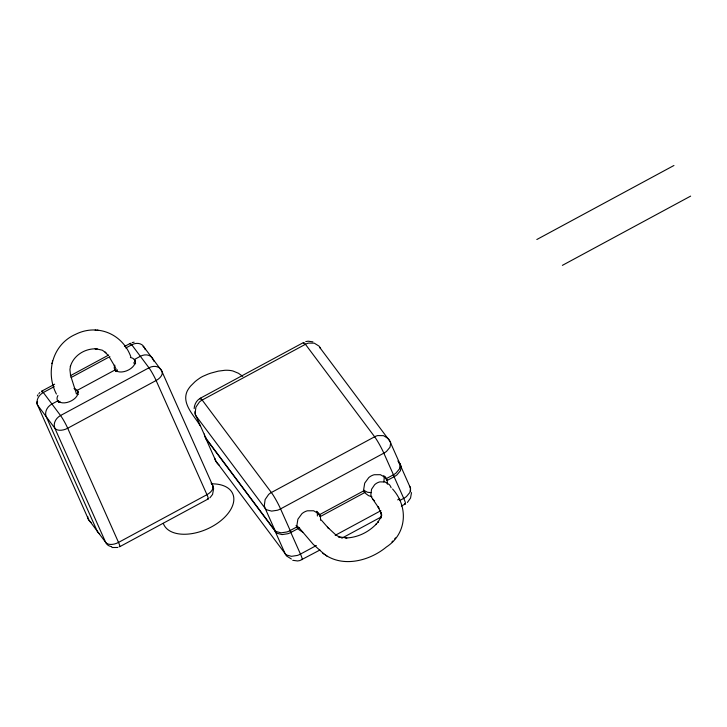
<?xml version="1.0" encoding="UTF-8"?>
<svg xmlns="http://www.w3.org/2000/svg" width="727" height="727" viewBox="0 0 727 727"><rect width="100%" height="100%" fill="white"/><g stroke="black" fill="none" stroke-linecap="round" stroke-linejoin="round"><path stroke-width="1.09" d="M204.441 434.055L204.532 435.637A14.567 8.433 -24 0 0 205.414 437.599L215.874 461.072A14.867 12.014 -36.8 0 0 217.518 463.626L219.118 465.053M410.555 491.552L410.51 489.271A14.867 12.014 -36.8 0 0 409.683 486.281L399.232 462.808L397.878 460.991M317.381 516.006L317.381 514.044A15.64 12.641 -36.8 0 0 316.808 511.272M320.525 520.214L320.525 518.242A15.64 12.641 -36.8 0 0 319.616 514.634L318.244 512.799M387.346 484.137L387.346 482.174A15.64 12.641 -36.8 0 0 386.437 478.566L386.046 478.039M411.5 492.606L410.528 498.095L407.384 502.457M194.154 408.592C194.336 404.394 196.617 400.277 200.334 398.232L303.586 342.49M195.136 411.482L195.09 413.908A14.567 8.433 -24 0 0 195.972 415.871L206.423 439.344L275.624 531.828A14.567 8.433 -24 0 0 277.332 533.345L282.085 534.599L287.901 533.709A11.223 6.498 -24 0 0 291.018 532.373L297.852 528.683A15.64 12.641 -36.8 0 1 296.943 525.076L297.888 519.214L301.932 513.68A11.677 9.442 -36.8 0 1 307.412 510.799L313.582 510.763L318.299 513.48A15.621 12.623 -36.8 0 1 320.371 516.524L364.672 492.606A15.64 12.641 -36.8 0 1 363.764 488.998L364.709 483.146L368.753 477.603A11.677 9.442 -36.8 0 1 374.232 474.731L380.403 474.695L385.119 477.412A15.621 12.623 -36.8 0 1 387.191 480.456L394.279 476.63A11.223 6.498 -24 0 0 397.033 474.795L400.45 470.705L401.131 466.516A14.567 8.433 -24 0 0 400.241 464.553L389.79 441.08A14.867 12.014 -36.8 0 0 388.145 438.526L383.492 435.655L377.74 435.582A11.114 8.978 -36.8 0 0 374.632 436.782L271.371 492.524A11.114 8.978 -36.8 0 0 268.599 494.496L265.128 499.549L264.346 505.356A14.867 12.014 -36.8 0 0 265.164 508.355L275.624 531.828M130.815 356.748C122.599 333.911 97.427 323.351 75.626 334.311C52.562 344.371 45.147 372.306 56.415 394.052M383.883 481.91L384.201 477.966A15.64 12.641 -36.8 0 0 383.892 476.085M51.753 363.636L51.962 362.846M52.344 361.337L52.544 360.601M37.341 395.942L37.958 394.761M325.451 555.028C344.153 567.614 370.125 560.517 386.373 547.013C406.993 533.682 408.556 506.637 392.571 489.007M391.998 541.851L392.725 541.052M394.716 538.834L395.543 537.916M209.867 497.841L212.575 494.433L213.638 488.508M38.885 393.507L39.831 392.553M41.875 391.09L54.652 384.201M70.374 375.714L108.686 355.03M124.399 346.543L130.297 343.362M54.261 386.619L43.329 392.516A10.451 8.451 -36.8 0 0 37.65 405.239L88.485 519.414L105.697 542.424A10.451 8.451 -36.8 0 0 111.767 546.64M71.146 377.504L109.895 356.584M125.789 348.006L131.751 344.789A10.451 8.451 -36.8 0 1 144.364 347.633L161.576 370.643L212.411 484.818A10.451 8.451 -36.8 0 1 213.038 488.026M78.152 392.28L77.289 390.335A11.023 6.379 -24 0 1 71.537 400.741A11.023 6.379 -24 0 1 58.006 400.75L51.935 404.021A10.451 8.451 -36.8 0 0 46.255 416.744L97.091 530.919A10.451 8.451 -36.8 0 0 99.708 533.945M73.99 388.591A11.023 6.379 -24 0 1 77.071 390.454L115.22 369.861A11.023 6.379 -24 0 0 128.752 369.852A11.023 6.379 -24 0 0 134.504 359.447L135.522 361.719M130.406 357.539A11.023 6.379 -24 0 1 134.286 359.565L140.356 356.294A10.451 8.451 -36.8 0 1 152.97 359.138L153.888 361.201M202.179 400.041L305.431 344.298A11.114 8.978 -36.8 0 1 308.548 343.099L314.3 343.171L318.953 346.052A14.867 12.014 -36.8 0 1 320.598 348.596L389.79 441.08A14.567 8.433 -24 0 1 390.681 443.034L389.999 447.223L386.582 451.322A11.223 6.498 -24 0 1 383.829 453.148L280.567 508.891A11.223 6.498 -24 0 1 277.45 510.236L271.634 511.117L266.882 509.863A14.567 8.433 -24 0 1 265.164 508.355L195.972 415.871A14.867 12.014 -36.8 0 1 195.154 412.881L195.936 407.065L199.407 402.013A11.114 8.978 -36.8 0 1 202.179 400.041L271.371 492.524A13.44 1.427 61.6 0 1 280.549 508.864L291.018 532.373M536.817 239.519L673.947 165.492M562.371 265.364L690.65 196.108M119.764 546.695L208.176 498.967M205.414 437.599L274.615 530.074A14.567 8.433 -24 0 0 276.324 531.591L281.076 532.846L286.892 531.964A11.223 6.498 -24 0 0 290.009 530.619L297.098 526.793M319.616 514.634L363.918 490.725A15.621 12.623 -36.8 0 0 365.99 493.76L368.553 495.65L371.888 496.732M386.437 478.566L393.271 474.876A11.223 6.498 -24 0 0 396.024 473.05L399.441 468.951L400.123 464.762A14.567 8.433 -24 0 0 399.232 462.808M397.678 499.876L399.668 498.804M316.354 545.523L300.46 554.092A11.223 6.498 -24 0 1 297.343 555.437L291.527 556.328L286.774 555.074A14.567 8.433 -24 0 1 285.066 553.556L215.874 461.072A14.567 8.433 -24 0 1 214.983 459.119L214.883 458.346M335.211 535.336L380.884 510.681M399.75 500.503L403.721 498.358A11.223 6.498 -24 0 0 406.484 496.523L409.892 492.433L410.573 488.244A14.567 8.433 -24 0 0 409.683 486.281M319.953 550.012L299.906 560.553L297.552 560.962L292.727 560.299M341.79 538.225L381.511 516.788M401.368 506.065L405.339 503.92M132.15 342.581L134.141 342.181M117.91 547.476L111.903 547.513M305.758 341.599L308.112 341.19L312.937 341.854M95.855 348.851L95.101 348.824L97.109 348.878C85.522 348.069 73.645 355.112 70.355 366.544L70.546 365.817L69.928 369.598L70.564 375.432L76.344 393.507M371.224 492.642L367.562 492.279L363.6 490.252M95.119 330.14L95.864 330.167M97.182 330.194L97.981 330.212M96.318 348.851L102.343 350.214L105.86 352.804L105.142 352.113L107.932 355.221M291.363 558.981L286.711 556.1A14.867 12.014 -36.8 0 1 285.066 553.556L274.615 530.074M299.633 527.984L296.025 525.63M302.777 532.191L299.17 529.838A15.621 12.623 -36.8 0 1 297.098 526.793M299.415 528.166L313.173 544.278L324.233 554.165M322.679 553.083L326.968 556.091M242.763 376.35L238.42 373.26L232.976 371.006A27.381 15.858 -24 0 0 228.978 370.352A29.098 16.857 -24 0 0 224.925 370.288L218.254 371.143L210.984 373.087A49.918 28.916 -24 0 0 207.886 374.169L202.833 376.35A20.12 11.659 -24 0 0 199.961 377.995L197.181 379.957A37.304 21.61 -24 0 0 195 381.72L190.628 386.064A28.916 16.748 -24 0 0 187.057 391.426C181.55 404.085 194.373 415.699 200.125 425.722M374.605 500.894L373.142 499.585A13.34 10.95 -37.2 0 1 370.879 494.551L371.542 489.289L374.632 484.727A9.951 8.17 -37.2 0 1 379.903 481.883L385.083 481.974L389.299 484.609A13.34 10.95 -37.2 0 1 391.126 487.772M321.243 519.959L328.795 528.593L327.523 527.175L335.956 535.045L340.009 537.317L338.391 536.726L346.879 537.989L345.779 537.989C357.439 537.653 368.553 532.318 376.477 523.831L375.759 524.63L378.503 521.586L377.686 522.495L381.321 516.715L380.684 518.251L381.63 514.652L381.411 516.506L381.366 513.68L381.575 515.561L380.757 512.017L381.33 513.753L378.049 506.71L378.958 508.291L372.551 498.849M398.887 462.745L400.241 464.553M384.865 476.458L385.646 477.512M387.191 480.456L384.047 476.249A15.621 12.623 -36.8 0 0 383.838 475.812M363.891 491.561L364.672 492.606M320.371 516.524L317.226 512.317A15.621 12.623 -36.8 0 0 316.79 511.454M297.07 527.629L297.852 528.683M211.084 483.046L212.411 484.818A10.451 6.052 -24 0 1 206.95 494.678L118.528 542.415A10.451 6.052 -24 0 1 105.697 542.424L54.861 428.248L37.65 405.239A10.451 6.052 -24 0 1 37.122 401.74M109.477 357.32L114.712 366.235M114.248 365.354L116.202 369.298M394.279 476.63L383.829 453.148A13.44 1.427 61.6 0 0 374.614 436.745L305.431 344.298A13.44 1.427 61.6 0 0 303.513 343.58M393.271 474.876L403.721 498.358A13.44 1.427 61.6 0 1 404.621 503.475M290.009 530.619L300.46 554.092A13.44 1.427 61.6 0 1 301.66 559.481M145.282 349.696L144.364 347.633A10.451 6.052 -24 0 0 142.992 346.47M134.286 359.565L135.44 362.164M115.22 369.861L115.802 371.161M115.584 371.279L115.002 369.979A11.023 6.379 -24 0 1 114.839 365.245M77.071 390.454L78.08 392.725M58.006 400.75L58.778 402.476M58.224 401.84L57.787 400.868A11.023 6.379 -24 0 1 57.933 395.552M205.441 436.627L205.541 437.39A14.567 8.433 -24 0 0 206.423 439.344M116.729 371.606A11.023 6.379 -24 0 1 117.456 369.852M133.514 362.891A11.023 6.379 -24 0 1 135.604 363.809M59.505 402.494A11.023 6.379 -24 0 1 59.932 401.322M76.299 393.78A11.023 6.379 -24 0 1 78.152 394.543M130.233 344.189A10.451 1.109 61.6 0 1 131.751 344.789L148.962 367.798A10.451 1.109 61.6 0 1 156.114 380.512L206.95 494.678A10.451 1.109 61.6 0 1 207.459 498.44M41.812 391.917A10.451 1.109 61.6 0 1 43.329 392.516L60.541 415.526A10.451 1.109 61.6 0 1 67.702 428.239L118.528 542.415A10.451 1.109 61.6 0 1 119.192 546.322M87.813 516.597A10.451 6.052 -24 0 0 88.485 519.414A10.451 8.451 -36.8 0 0 91.093 522.44M211.911 483.846A37.768 21.883 -24 0 1 220.863 520.677A37.768 21.883 -24 0 1 163.302 523.358M200.261 399.323A13.44 1.427 61.6 0 1 202.161 400.004M319.562 347.542A14.567 8.433 -24 0 1 320.598 348.596M148.962 367.798L60.541 415.526A10.451 8.451 -36.8 0 0 54.861 428.248A10.451 6.052 -24 0 0 67.702 428.239L156.114 380.512A10.451 6.052 -24 0 0 161.576 370.643A10.451 8.451 -36.8 0 0 148.962 367.798"/></g></svg>
